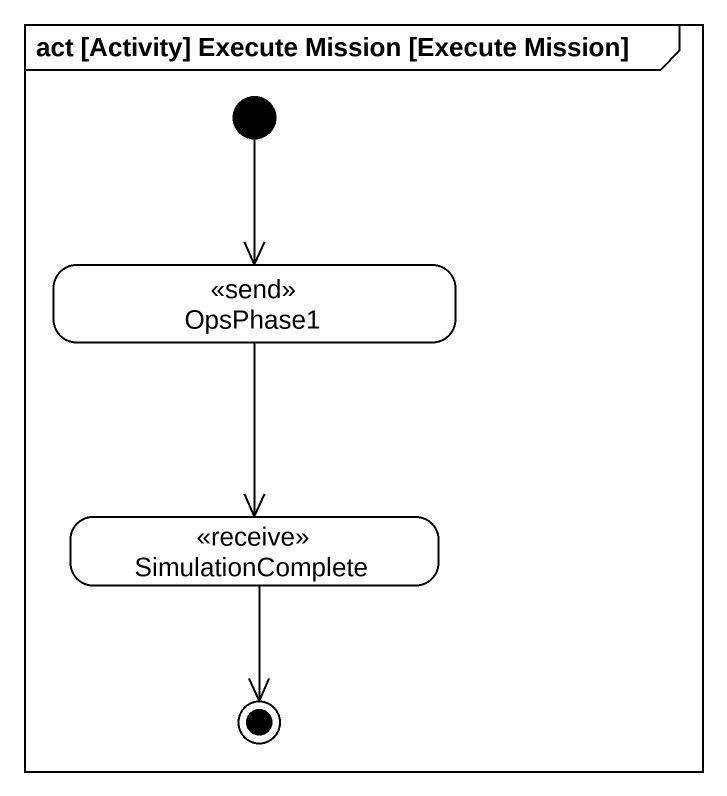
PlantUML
@startuml
mainframe act [Activity] Execute Mission [Execute Mission]
hide empty description
state OpsPhase1 <<send>>
state SimulationComplete <<receive>>
[*] --> OpsPhase1
OpsPhase1 --> SimulationComplete
SimulationComplete --> [*]
@enduml
